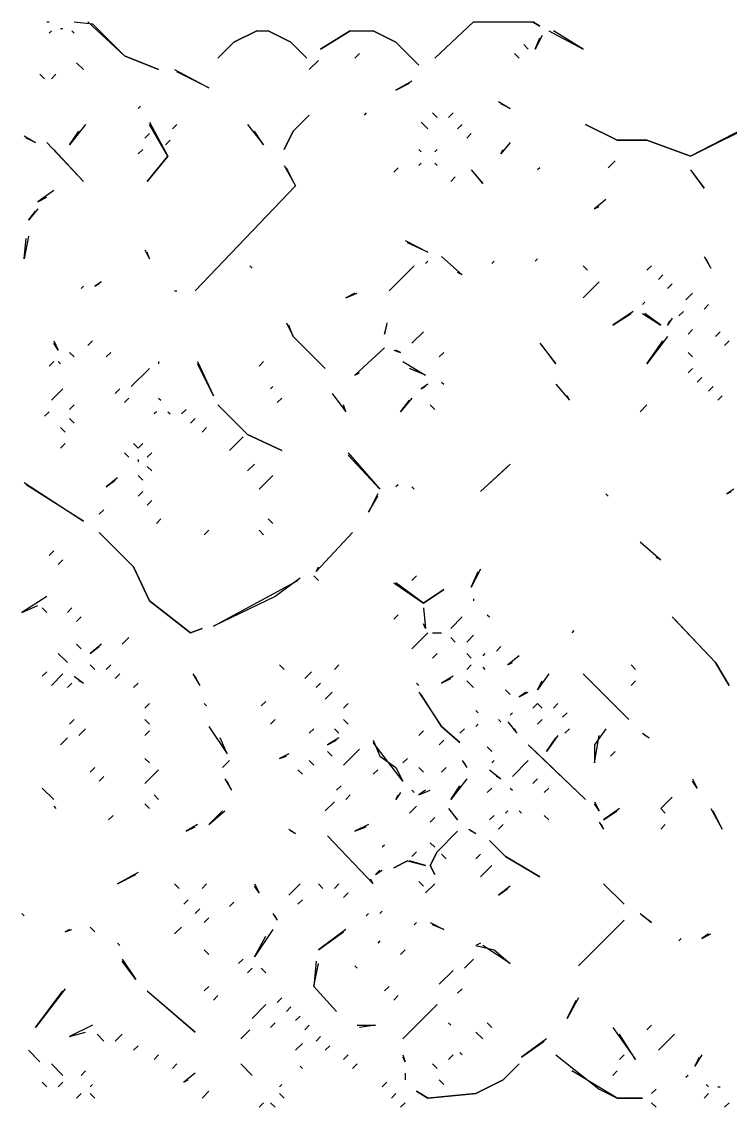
# Model space of a CAD drawing. Extents: x 1 to 2775, y -31 to 2075.
# Drawn here: x 403.5 to 455.2, y 1995.3 to 2074.7 of the extents above; entities that cross this region are included whole.
import ezdxf

# ---------------------------------------------------------------- set-up
doc = ezdxf.new("R2010")
doc.units = 0
doc.layers.add('LINEWORK', color=4, linetype='CONTINUOUS')

msp = doc.modelspace()

# ---------------------------------------------------------------- linework, layer by layer
at = {"layer": 'LINEWORK'}
for points in [[(405.3333, 2074.6667), (405.5, 2074.6667)], [(407.3333, 2074.6667), (408.6667, 2074.5), (411, 2072.1667), (413.5, 2071.1667), (411, 2072.1667), (408.3333, 2074.6667)], [(436.5, 2074.6667), (433.6667, 2072), (436.5, 2074.6667), (440.8333, 2074.6667), (441.3333, 2074.3333), (440.8333, 2074.6667)], [(405.6667, 2074), (405.5, 2073.8333)], [(406.3333, 2074.1667), (406.5, 2074.1667)], [(407.1667, 2074), (407.3333, 2073.8333)], [(420.6667, 2074), (419, 2073.1667), (417.8333, 2072), (419, 2073.1667), (420.6667, 2074), (421.5, 2074), (423.1667, 2073.1667), (424.3333, 2072), (423.1667, 2073.1667), (421.5, 2074)], [(427.5, 2074), (425.3333, 2072.6667), (427.5, 2074), (429.1667, 2074), (430.8333, 2073.1667), (432.5, 2071.5), (430.8333, 2073.1667), (429.1667, 2074)], [(442, 2074), (444.5, 2072.6667), (442.3333, 2074)], [(440.1667, 2073), (440.5, 2072.6667)], [(441.5, 2073.6667), (441, 2072.6667), (441.3333, 2073.5)], [(428.1667, 2072.3333), (427.8333, 2072)], [(439.5, 2072.3333), (439.8333, 2072)], [(407.5, 2071.6667), (408, 2071.1667)], [(425.1667, 2071.8333), (424.5, 2071.1667)], [(404.8333, 2070.8333), (405.1667, 2070.5)], [(406, 2070.8333), (405.6667, 2070.5)], [(414.6667, 2071.1667), (417.1667, 2069.8333), (414.8333, 2071)], [(432, 2070.3333), (430.8333, 2069.6667), (431.8333, 2070.1667)], [(412.1667, 2068.5), (412, 2068.3333)], [(438.3333, 2068.8333), (439.1667, 2068.3333), (438.5, 2068.6667)], [(424.5, 2067.8333), (423.3333, 2066.6667), (422.6667, 2065.3333), (423.3333, 2066.6667)], [(428.6667, 2068), (428.5, 2067.8333)], [(433.5, 2068), (433.8333, 2067.6667)], [(435, 2068), (434.6667, 2067.6667)], [(457.8333, 2067.6667), (452.3333, 2064.8333), (449.1667, 2066), (447, 2066), (444.6667, 2067.1667), (447, 2066), (449.1667, 2066), (452.3333, 2064.8333), (457.6667, 2067.5)], [(408.1667, 2067.1667), (407, 2065.6667), (407.6667, 2066.6667)], [(412.8333, 2067.3333), (414.1667, 2064.8333), (412.6667, 2063), (414.1667, 2064.8333), (412.8333, 2067.1667)], [(414.8333, 2067.1667), (414.5, 2066.8333)], [(420, 2067.1667), (421.1667, 2065.6667), (420.5, 2066.6667)], [(432.6667, 2067.3333), (433.1667, 2066.8333)], [(435.6667, 2067.1667), (435.3333, 2066.8333)], [(403.6667, 2066.3333), (404.5, 2065.8333), (403.8333, 2066.1667)], [(412.8333, 2066.5), (412.5, 2066.1667)], [(414.3333, 2066), (414, 2065.6667)], [(436.3333, 2066.5), (436, 2066.1667)], [(405.3333, 2065.8333), (408, 2063), (405.8333, 2065.3333)], [(412.3333, 2065.3333), (412, 2065)], [(432.5, 2065.3333), (432.6667, 2065.1667)], [(433.8333, 2065.3333), (433.6667, 2065.1667)], [(439.1667, 2065.8333), (438.5, 2065), (438.6667, 2065.3333)], [(432.6667, 2064.3333), (432.5, 2064.1667)], [(433.6667, 2064.3333), (433.8333, 2064.1667)], [(446.8333, 2064.5), (446.3333, 2064)], [(422.6667, 2064.1667), (423.5, 2062.6667), (416.1667, 2055), (423.5, 2062.6667), (422.8333, 2064)], [(431, 2064), (430.6667, 2063.6667)], [(436.3333, 2063.8333), (437.1667, 2062.8333), (436.5, 2063.6667)], [(441.3333, 2064), (441.1667, 2063.8333)], [(452.3333, 2063.8333), (453.3333, 2062.5), (452.5, 2063.6667)], [(435.1667, 2063.3333), (434.8333, 2063)], [(405.8333, 2062.3333), (404.6667, 2061.5), (405.3333, 2061.8333)], [(446.1667, 2061.6667), (445.3333, 2061), (445.6667, 2061.1667)], [(404.6667, 2061), (404, 2060.1667), (404.5, 2060.8333)], [(404, 2059), (403.6667, 2057.3333), (403.8333, 2058.8333)], [(412.5, 2058), (412.8333, 2057.3333), (412.6667, 2057.8333)], [(431.5, 2058.6667), (433.1667, 2057.8333), (431.6667, 2058.5)], [(433.1667, 2057.1667), (433, 2057)], [(434.1667, 2057.5), (435.6667, 2056.1667), (435.3333, 2056.3333)], [(438, 2057.1667), (437.8333, 2057)], [(441.1667, 2057.3333), (441, 2057.1667)], [(453.3333, 2057.5), (453.8333, 2056.6667), (453.5, 2057.3333)], [(420.1667, 2056.8333), (420.3333, 2056.6667)], [(432.1667, 2056.8333), (430.3333, 2055)], [(444.5, 2056.8333), (444.8333, 2056.5)], [(449.5, 2056.8333), (449.1667, 2056.5)], [(409.3333, 2055.6667), (408.8333, 2055.3333), (409.1667, 2055.5)], [(445.6667, 2055.6667), (444.5, 2054.5)], [(450.3333, 2056.1667), (450, 2055.8333)], [(408, 2055.3333), (407.8333, 2055.1667)], [(414.6667, 2055), (414.8333, 2055)], [(427.8333, 2054.8333), (427.1667, 2054.5), (428, 2054.8333)], [(451, 2055.5), (450.6667, 2055.1667)], [(452.5, 2054.8333), (452, 2054.3333)], [(449, 2054.1667), (448.8333, 2054)], [(453.6667, 2054), (453.3333, 2053.6667)], [(448.1667, 2053.5), (446.6667, 2052.5), (448, 2053.3333)], [(448.8333, 2053.3333), (450.1667, 2052.5), (449, 2053.3333)], [(451.8333, 2053.5), (451.5, 2053.1667)], [(422.8333, 2052.6667), (423.3333, 2051.6667), (425.6667, 2049.3333), (423.3333, 2051.6667), (423, 2052.5)], [(430.1667, 2052.6667), (430, 2051.8333), (430.1667, 2052.5)], [(451, 2053), (450.6667, 2052.5), (450.8333, 2052.8333)], [(432.8333, 2052), (432, 2051.1667)], [(450.6667, 2051.6667), (449.1667, 2049.6667), (450.3333, 2051.3333)], [(452.5, 2052.1667), (452.1667, 2051.8333)], [(454.5, 2052), (454.1667, 2051.6667)], [(405.8333, 2051.3333), (406.1667, 2050.6667), (405.8333, 2051.1667)], [(408.6667, 2051.3333), (408.3333, 2051)], [(430, 2050.8333), (427.8333, 2048.8333), (428.1667, 2049)], [(441.3333, 2051.1667), (442.5, 2049.6667), (441.5, 2051)], [(455.1667, 2051.3333), (454.8333, 2051)], [(407, 2050.5), (407.3333, 2050.1667)], [(410, 2050.5), (409.6667, 2050.1667)], [(430.6667, 2050.6667), (431.1667, 2050.5), (430.8333, 2050.6667)], [(434.3333, 2050.5), (434, 2050.1667)], [(452.1667, 2050.5), (452.5, 2050.1667)], [(405.8333, 2049.8333), (405.5, 2049.5)], [(406.1667, 2049.8333), (406.3333, 2049.6667)], [(412.8333, 2049.3333), (411.5, 2048)], [(413.5, 2049.8333), (413.5, 2049.6667)], [(416.3333, 2049.8333), (417.5, 2047.3333), (416.3333, 2049.6667)], [(421.1667, 2049.8333), (420.8333, 2049.5)], [(431.3333, 2049.8333), (433, 2048.8333), (431.8333, 2049.3333)], [(452.5, 2049.3333), (452.1667, 2049)], [(453.1667, 2048.6667), (452.8333, 2048.3333)], [(406.5, 2047.8333), (405.6667, 2047)], [(410.6667, 2047.8333), (410.3333, 2047.5)], [(421.8333, 2048), (421.6667, 2047.8333)], [(433.1667, 2048.1667), (432.6667, 2047.8333), (433, 2048)], [(434.1667, 2048.3333), (434.3333, 2048.1667)], [(442.5, 2048.1667), (443.5, 2047), (443.3333, 2047.3333)], [(454, 2048), (453.6667, 2047.6667)], [(411.3333, 2047.1667), (411, 2046.8333)], [(413.5, 2047.1667), (413.6667, 2047)], [(422.5, 2047.1667), (422.1667, 2046.8333)], [(426.1667, 2047.5), (427.1667, 2046.1667), (427, 2046.6667)], [(432, 2047.1667), (431.1667, 2046.1667), (431.8333, 2047)], [(454.6667, 2047.3333), (454.3333, 2047)], [(405.5, 2046.1667), (405.1667, 2045.8333)], [(407.3333, 2046.6667), (407, 2046.3333)], [(413.3333, 2046.1667), (413.1667, 2046)], [(414.1667, 2046.1667), (414.3333, 2046)], [(415.5, 2046.3333), (415.1667, 2046)], [(417.8333, 2046.6667), (420, 2044.5), (422.5, 2043.3333), (420, 2044.5)], [(433.3333, 2046.6667), (433.6667, 2046.3333)], [(449.1667, 2046.6667), (448.6667, 2046.1667)], [(407, 2045.6667), (407.3333, 2045.3333)], [(416.1667, 2045.6667), (415.8333, 2045.3333)], [(406.3333, 2045), (406.6667, 2044.6667)], [(417, 2045), (416.6667, 2044.6667)], [(406.6667, 2043.8333), (406.3333, 2043.5)], [(411.6667, 2043.8333), (412, 2043.5), (412.3333, 2043.8333), (412, 2043.5)], [(419.6667, 2044.3333), (418.6667, 2043.3333)], [(411, 2043.1667), (411.3333, 2042.8333)], [(413, 2043.1667), (412.6667, 2042.8333)], [(427.3333, 2043.1667), (429.6667, 2040.5), (427.3333, 2043)], [(412, 2042.6667), (412, 2042.5)], [(412.6667, 2042.1667), (413, 2041.8333)], [(420.5, 2042.3333), (420, 2041.8333)], [(439.1667, 2042.3333), (437, 2040.3333), (439, 2042.1667)], [(410.5, 2041.3333), (409.6667, 2040.6667), (410.3333, 2041.1667)], [(412, 2041.5), (412.3333, 2041.1667)], [(421.8333, 2041.5), (420.8333, 2040.5)], [(403.6667, 2041), (408, 2038.1667), (403.8333, 2040.8333)], [(431, 2040.8333), (430.8333, 2040.6667)], [(432, 2040.6667), (432.1667, 2040.5)], [(455.5, 2040.5), (455, 2040.1667), (455.3333, 2040.3333)], [(412.3333, 2040.3333), (412, 2040)], [(413, 2039.6667), (412.6667, 2039.3333)], [(429.5, 2040.1667), (428.8333, 2038.8333), (429.5, 2040)], [(446.1667, 2040.1667), (446.3333, 2040)], [(409.5, 2039), (409.1667, 2038.6667)], [(413.6667, 2038.3333), (413.3333, 2038)], [(421.5, 2038.3333), (421.8333, 2038)], [(409.1667, 2037.3333), (411.6667, 2034.8333), (412.8333, 2032.3333), (415.8333, 2030), (416.6667, 2030.3333), (415.8333, 2030), (412.8333, 2032.3333), (411.6667, 2034.8333)], [(417.1667, 2037.5), (416.8333, 2037.1667)], [(420.8333, 2037.5), (421.1667, 2037.1667)], [(427.6667, 2037.3333), (425, 2034.5), (425.1667, 2034.8333)], [(448.6667, 2036.6667), (450.1667, 2035.3333), (449.8333, 2035.5)], [(405.8333, 2036), (405.5, 2035.6667)], [(406.5, 2035.3333), (406.1667, 2035)], [(424.8333, 2034.1667), (425.1667, 2033.8333)], [(432.3333, 2034.1667), (432, 2033.8333)], [(437, 2034.6667), (436.3333, 2033.3333), (436.8333, 2034.5)], [(423.8333, 2034), (422, 2032.6667), (417.5, 2030.5), (423.6667, 2033.8333)], [(430.6667, 2033.6667), (432.8333, 2032.1667), (434.3333, 2033.1667), (432.8333, 2032.1667), (430.8333, 2033.6667)], [(405.3333, 2032.6667), (403.5, 2031.5), (404.6667, 2032)], [(405, 2031.8333), (405.3333, 2031.5)], [(407.1667, 2031.8333), (406.8333, 2031.5)], [(432.8333, 2031.8333), (433, 2030.3333), (432.8333, 2030.6667)], [(436.5, 2032.5), (436.5, 2032.3333)], [(407.8333, 2031.1667), (407.5, 2030.8333)], [(431, 2031.3333), (430.6667, 2031)], [(435.6667, 2031.1667), (434.8333, 2030.3333)], [(437.5, 2031.3333), (437.6667, 2031.1667)], [(451, 2031.1667), (454.1667, 2027.8333), (455.1667, 2026.1667), (454.1667, 2027.8333), (451.1667, 2031)], [(443.8333, 2030.1667), (443.6667, 2030)], [(411.3333, 2029.6667), (410.8333, 2029.1667)], [(433.1667, 2030), (432, 2028.8333)], [(433.5, 2030), (434.1667, 2030)], [(434.8333, 2029.6667), (435.1667, 2029.3333)], [(436.5, 2029.8333), (436, 2029.3333)], [(407.5, 2029.1667), (407.8333, 2028.8333)], [(409.3333, 2029.1667), (408.5, 2028.5), (409.1667, 2029)], [(438.5, 2029), (438.1667, 2028.6667)], [(406.1667, 2028.5), (406.8333, 2027.8333)], [(433.8333, 2028.5), (433.5, 2028.1667)], [(436, 2028.5), (436.3333, 2028.1667)], [(437.3333, 2028.5), (437.1667, 2028.3333)], [(439.8333, 2028.3333), (439, 2027.6667), (439.3333, 2027.8333)], [(405.3333, 2027.1667), (405, 2026.8333)], [(406.5, 2027), (405.6667, 2026.1667)], [(408.5, 2027.6667), (408.8333, 2027.3333)], [(410, 2027.6667), (409.6667, 2027.3333)], [(410.6667, 2027), (410.3333, 2026.6667)], [(416, 2027), (416.5, 2026.1667), (416.1667, 2026.8333)], [(422.3333, 2027.6667), (422.6667, 2027.3333)], [(424.6667, 2027.1667), (424.1667, 2026.6667)], [(426.6667, 2027.6667), (426.3333, 2027.3333)], [(436.3333, 2027.6667), (436, 2027.3333)], [(437.1667, 2027.5), (437.3333, 2027.3333)], [(442, 2027), (441.1667, 2025.8333), (441.5, 2026.5)], [(444.5, 2027), (447.8333, 2023.6667)], [(448, 2027.6667), (448.3333, 2027.3333)], [(407.1667, 2026.3333), (406.8333, 2026)], [(407.3333, 2026.8333), (408, 2026.3333), (407.6667, 2026.5)], [(412, 2026.3333), (411.6667, 2026)], [(425.3333, 2026.3333), (425, 2026)], [(432.3333, 2026.3333), (432.5, 2026.1667)], [(435, 2026.8333), (434.1667, 2026.3333), (434.8333, 2026.6667)], [(436, 2026.5), (436.5, 2026)], [(448.3333, 2026.5), (448, 2026.1667)], [(426.1667, 2025.6667), (425.6667, 2025.1667)], [(432.5, 2025.6667), (434.1667, 2023.1667), (435.5, 2022), (434.1667, 2023.1667), (432.6667, 2025.5)], [(438.8333, 2025.8333), (439.1667, 2025.5)], [(440.3333, 2025.6667), (439.8333, 2025.3333), (440.5, 2025.6667)], [(412.8333, 2024.8333), (412.5, 2024.5)], [(416.8333, 2024.8333), (417, 2024.6667)], [(421.3333, 2025), (421, 2024.6667)], [(427.3333, 2024.8333), (427, 2024.5)], [(441.1667, 2024.8333), (440.8333, 2024.5), (441.1667, 2024.8333), (441.5, 2024.5)], [(442.6667, 2024.8333), (442.3333, 2024.5)], [(436.6667, 2024.3333), (436.8333, 2024.1667)], [(439.3333, 2024.1667), (439.1667, 2024)], [(443.3333, 2024.1667), (443, 2023.8333)], [(407.3333, 2023.6667), (407, 2023.3333)], [(412.5, 2023.6667), (412.8333, 2023.3333)], [(417.1667, 2023.1667), (418.5, 2021.1667), (418, 2022.3333)], [(422, 2023.6667), (421.6667, 2023.3333)], [(427, 2023.6667), (427.3333, 2023.3333)], [(436.8333, 2023.3333), (436.6667, 2023.1667)], [(438.3333, 2023.6667), (438.5, 2023.5)], [(439, 2023.5), (439.6667, 2022.6667), (439.5, 2023)], [(441.5, 2023.6667), (441.1667, 2023.3333)], [(406.8333, 2022.3333), (406.3333, 2021.8333)], [(408.1667, 2023), (407.6667, 2022.5)], [(412.8333, 2022.8333), (412.5, 2022.5)], [(424.8333, 2023), (424.5, 2022.6667)], [(426.6667, 2022.3333), (425.8333, 2021.8333), (426.5, 2022.1667)], [(426.3333, 2023), (426.6667, 2022.6667)], [(432.8333, 2022.8333), (432.5, 2022.5)], [(435.8333, 2023), (435.5, 2022.6667)], [(442.6667, 2022.5), (441.8333, 2021.3333), (442.5, 2022.3333)], [(443.5, 2023), (443.1667, 2022.6667)], [(446.1667, 2023), (445.3333, 2021.8333), (445.3333, 2020.5), (445.6667, 2022.5)], [(448.8333, 2022.6667), (449.3333, 2022.3333), (449, 2022.5)], [(428.1667, 2021.5), (427, 2020.3333)], [(429.1667, 2022.1667), (429.6667, 2021), (430.8333, 2020.1667), (431.3333, 2019.1667), (429.1667, 2022)], [(434.3333, 2022.1667), (434, 2021.8333)], [(437.5, 2021.6667), (437.8333, 2021.3333)], [(440.5, 2021.8333), (444.6667, 2017.8333), (440.6667, 2021.6667)], [(412.5, 2020.8333), (412.8333, 2020.5)], [(418.6667, 2020.6667), (418.1667, 2020.1667)], [(423, 2021.1667), (422.3333, 2020.8333), (422.8333, 2021)], [(424.5, 2020.6667), (424.8333, 2020.3333)], [(425.8333, 2021.3333), (426.1667, 2021)], [(431.6667, 2020.8333), (431.3333, 2020.5)], [(435.6667, 2020.6667), (436, 2020.1667), (435.8333, 2020.5)], [(438, 2020.6667), (437.8333, 2020.5)], [(440.5, 2020.6667), (439.3333, 2019.5)], [(446.8333, 2021.3333), (446.5, 2021)], [(408.8333, 2020.1667), (408.5, 2019.8333)], [(413.5, 2020), (412.5, 2019)], [(423.6667, 2020), (424, 2019.6667)], [(429.5, 2020), (429.1667, 2019.6667)], [(432.5, 2020.1667), (432.8333, 2019.8333)], [(434.5, 2020.1667), (434.1667, 2019.8333)], [(437.6667, 2020), (438.5, 2019.3333), (438.1667, 2019.5)], [(409.5, 2019.5), (409.1667, 2019.1667)], [(418.3333, 2019.3333), (418.8333, 2018.5), (418.5, 2019.1667)], [(436, 2019.3333), (434.8333, 2017.8333), (435.5, 2018.8333)], [(441.1667, 2019.3333), (440.8333, 2019)], [(452.5, 2019.3333), (452.8333, 2018.6667), (452.5, 2019.1667)], [(405, 2018.6667), (405.8333, 2017.8333)], [(426.8333, 2018.8333), (426.5, 2018.5)], [(431.1667, 2018.3333), (430.8333, 2017.8333), (431, 2018.1667)], [(432, 2018.5), (432.1667, 2018.3333)], [(433, 2018.5), (432.5, 2018.1667), (433.3333, 2018.5)], [(437.8333, 2018.6667), (437.5, 2018.3333)], [(439.1667, 2018.6667), (439.3333, 2018.5)], [(442, 2018.6667), (441.6667, 2018.3333)], [(412.5, 2017.5), (412.8333, 2017.1667)], [(413.1667, 2018.1667), (413.5, 2017.8333)], [(426.3333, 2017.6667), (425.6667, 2017)], [(427.5, 2018.1667), (427.1667, 2017.8333)], [(445.3333, 2017.6667), (445.6667, 2017), (445.3333, 2017.5)], [(451, 2018), (450.1667, 2017.1667), (450.5, 2016.8333), (450.1667, 2017.1667)], [(405.8333, 2017.3333), (406, 2017.1667)], [(410.1667, 2016.6667), (409.8333, 2016.3333)], [(418.1667, 2017), (417.1667, 2016), (418.3333, 2017)], [(432.3333, 2017.3333), (431.8333, 2016.8333)], [(434.6667, 2017.1667), (435.3333, 2016.3333), (434.8333, 2017)], [(438, 2016.6667), (437.6667, 2016.3333)], [(439, 2017), (438.8333, 2016.8333)], [(439.8333, 2017), (440, 2016.8333)], [(441.6667, 2016.6667), (442, 2016.3333)], [(447.1667, 2017.1667), (446, 2016.3333), (447, 2017)], [(453.8333, 2017.1667), (454.6667, 2015.6667), (454, 2017)], [(416.3333, 2016), (415.5, 2015.5), (416.1667, 2015.8333)], [(428.8333, 2016), (427.8333, 2015.5), (428.6667, 2015.8333)], [(433.6667, 2016.5), (433.3333, 2016.1667)], [(438.6667, 2016), (438.3333, 2015.6667)], [(445.6667, 2016.1667), (446, 2015.6667), (445.8333, 2016)], [(450.5, 2016), (450.1667, 2015.6667)], [(423, 2015.6667), (423.5, 2015.3333), (423.1667, 2015.5)], [(425.8333, 2015.1667), (429.1667, 2011.6667), (429, 2012)], [(435.3333, 2015.5), (433.8333, 2014), (433.3333, 2013), (433.6667, 2012.3333), (433.3333, 2013), (433.8333, 2014)], [(436.1667, 2015.6667), (436.6667, 2015.3333), (436.3333, 2015.5)], [(430, 2014.5), (429.8333, 2014.3333)], [(433.3333, 2014.6667), (433.6667, 2014.3333)], [(437.6667, 2014.8333), (438.8333, 2013.6667), (441.3333, 2012.1667), (438.8333, 2013.6667)], [(432.3333, 2014), (432, 2013.6667)], [(434.1667, 2013.8333), (434.5, 2013.5)], [(437, 2013.8333), (436.6667, 2013.5)], [(431.6667, 2013.3333), (430.6667, 2012.8333), (431.6667, 2013.3333), (433, 2013), (431.8333, 2013.3333)], [(437.8333, 2013), (437, 2012.1667)], [(412, 2012.5), (410.5, 2011.6667), (411.8333, 2012.3333)], [(429.6667, 2012.6667), (429.3333, 2012.3333), (429.8333, 2012.6667)], [(414.6667, 2011.6667), (415, 2011.3333)], [(417, 2011.6667), (416.6667, 2011.3333)], [(420.5, 2011.6667), (420.8333, 2011), (420.5, 2011.5)], [(423.8333, 2011.6667), (423, 2010.8333)], [(425.1667, 2011.6667), (425.5, 2011.3333)], [(426.6667, 2011.6667), (426.3333, 2011.3333)], [(432.5, 2011.8333), (432.8333, 2011.5)], [(433.6667, 2011.6667), (433, 2011)], [(439.1667, 2011.5), (438.3333, 2010.8333), (439, 2011.3333)], [(446, 2011.6667), (447.5, 2010.1667)], [(415.6667, 2010.5), (415.3333, 2010.1667)], [(419, 2010.3333), (418.6667, 2010)], [(424, 2010.5), (423.6667, 2010.1667)], [(427.3333, 2011), (427, 2010.6667)], [(416.5, 2009.8333), (416.1667, 2009.5)], [(429.8333, 2009.6667), (429.6667, 2009.5)], [(403.5, 2009.5), (403.6667, 2009.3333)], [(417.1667, 2009.1667), (416.8333, 2008.8333)], [(421.8333, 2009.5), (422.1667, 2009), (422, 2009.3333)], [(428.8333, 2009.5), (428.6667, 2009.3333)], [(432.3333, 2008.8333), (432.1667, 2008.6667)], [(433.3333, 2008.8333), (434.3333, 2008.3333), (433.5, 2008.6667)], [(447.5, 2009), (444.1667, 2005.6667)], [(448.6667, 2009.5), (449.5, 2008.8333), (448.8333, 2009.3333)], [(407, 2008.3333), (406.6667, 2008.1667), (407.1667, 2008.3333)], [(408.5, 2008.5), (408.8333, 2008.1667)], [(415.1667, 2008.5), (414.6667, 2008)], [(421.8333, 2008.3333), (420.5, 2006.3333), (421.3333, 2007.8333)], [(427.1667, 2008.3333), (425.1667, 2006.8333), (427, 2008.1667)], [(453.6667, 2008), (453.1667, 2007.6667), (453.8333, 2008)], [(410.5, 2007.3333), (410.6667, 2007.1667)], [(429.6667, 2007.5), (429.5, 2007.3333)], [(437, 2007.3333), (436.6667, 2007.1667), (438, 2006.8333), (439.1667, 2005.8333), (437.1667, 2007.1667)], [(451.6667, 2007.6667), (451.5, 2007.5)], [(416.8333, 2006.8333), (417.1667, 2006.5)], [(431.5, 2006.8333), (431.1667, 2006.5)], [(410.8333, 2006.1667), (411.8333, 2004.6667), (410.8333, 2006)], [(419.6667, 2006.1667), (419.3333, 2005.8333)], [(425, 2006), (424.8333, 2004.1667), (426.5, 2002.3333), (424.8333, 2004.1667), (425.1667, 2005.8333)], [(427.8333, 2005.6667), (428, 2005.5)], [(436.5, 2006.1667), (435.8333, 2005.5)], [(420.3333, 2005.5), (420, 2005.1667)], [(421, 2005.5), (421.3333, 2005.1667)], [(435, 2005.3333), (434, 2004.3333)], [(406.6667, 2004), (404.5, 2001.1667), (406.5, 2003.8333)], [(417.1667, 2004.1667), (416.8333, 2003.8333)], [(430.3333, 2004.1667), (430, 2003.8333)], [(435.6667, 2004), (435.3333, 2003.6667)], [(412.6667, 2003.8333), (416.1667, 2000.8333), (412.8333, 2003.6667)], [(417.8333, 2003.5), (417.5, 2003.1667)], [(422.5, 2003.3333), (422.1667, 2003)], [(431, 2003.5), (430.6667, 2003.1667)], [(444.1667, 2003.3333), (443.3333, 2001.8333), (444, 2003.1667)], [(421.3333, 2002.8333), (420.3333, 2001.8333)], [(423.1667, 2002.6667), (422.8333, 2002.3333)], [(433.8333, 2002.8333), (431.3333, 2000.3333)], [(423.8333, 2002), (423.5, 2001.6667)], [(408.6667, 2001.3333), (407, 2000.5), (408.1667, 2000.8333)], [(420.1667, 2001), (419.5, 2000.3333)], [(422, 2001.5), (421.6667, 2001.1667)], [(424.5, 2001.3333), (424.1667, 2001)], [(428, 2001.3333), (429.3333, 2001.3333), (428.1667, 2001.1667)], [(434.6667, 2001.5), (434.8333, 2001.3333)], [(436.6667, 2000.8333), (437.1667, 2000.3333)], [(437.5, 2001.5), (437.8333, 2001.1667)], [(446.6667, 2001.1667), (448.3333, 1998.8333), (447.1667, 2000.6667)], [(449.5, 2001.3333), (449.1667, 2001)], [(409, 2000.6667), (409.5, 2000.1667)], [(410.8333, 2000.6667), (410.3333, 2000.1667)], [(424, 2000), (423.5, 1999.5)], [(425.3333, 2000.5), (425, 2000.1667)], [(441.8333, 2000.3333), (440, 1999), (441.6667, 2000.1667)], [(451.1667, 2000.6667), (450, 1999.5)], [(404, 1999.5), (404.8333, 1998.6667)], [(412, 1999.8333), (411.6667, 1999.5)], [(426, 1999.8333), (425.6667, 1999.5)], [(435.5, 1999.3333), (435.6667, 1999.1667)], [(405.6667, 1998.5), (406.5, 1997.6667)], [(413.5, 1999.1667), (413.1667, 1998.8333)], [(414.8333, 1998.5), (414.5, 1998.1667)], [(419.5, 1998.5), (420.3333, 1997.6667)], [(427.3333, 1999.1667), (427, 1998.8333)], [(428, 1998.5), (427.6667, 1998.1667)], [(431.3333, 1999.1667), (431.5, 1998.6667), (431.3333, 1999)], [(439.8333, 1998.5), (438.6667, 1997.3333), (436.6667, 1996.3333), (433.1667, 1996), (432.3333, 1996.5), (433.1667, 1996), (436.6667, 1996.3333), (438.6667, 1997.3333)], [(433.5, 1998.5), (433.8333, 1998.1667)], [(435, 1999.1667), (434.6667, 1998.8333)], [(442.5, 1999.1667), (445.6667, 1996.6667), (447, 1996), (448.8333, 1996), (447, 1996), (443.6667, 1998)], [(447.5, 1999.1667), (447.1667, 1998.8333)], [(453.1667, 1999.1667), (452.6667, 1998.3333), (453, 1999)], [(408.1667, 1998), (407.8333, 1997.6667)], [(416.1667, 1997.8333), (415.3333, 1997.1667), (415.6667, 1997.3333)], [(423.8333, 1998.3333), (424, 1998.1667)], [(431.5, 1997.8333), (431.5, 1997.3333)], [(447, 1998), (446.6667, 1997.6667)], [(452.1667, 1997.6667), (452, 1997.5)], [(405, 1997.1667), (405.3333, 1996.8333)], [(406.5, 1997.1667), (406.1667, 1996.8333)], [(408.6667, 1997), (408.5, 1996.8333)], [(422.5, 1997), (422.3333, 1996.8333)], [(430.1667, 1997.1667), (429.8333, 1996.8333)], [(434, 1997.3333), (434.3333, 1997)], [(453.5, 1997), (453.6667, 1996.8333)], [(454.3333, 1996.8333), (454.5, 1996.8333)], [(407.8333, 1996.3333), (407.5, 1996)], [(408.5, 1996.3333), (408.8333, 1996)], [(417.1667, 1996.5), (416.6667, 1996)], [(422.3333, 1996.3333), (422.6667, 1996)], [(430.8333, 1996.3333), (430.5, 1996)], [(449.8333, 1996.6667), (449.5, 1996.3333)], [(453.6667, 1996.3333), (453.3333, 1996)], [(421.1667, 1995.6667), (420.8333, 1995.3333)], [(421.6667, 1995.6667), (422, 1995.3333)], [(431.5, 1995.6667), (431.1667, 1995.3333)], [(449.5, 1995.6667), (449.8333, 1995.3333)], [(455.1667, 1995.6667), (454.8333, 1995.3333)]]:
    msp.add_lwpolyline(points, dxfattribs=at)

doc.saveas('drawing.dxf')
